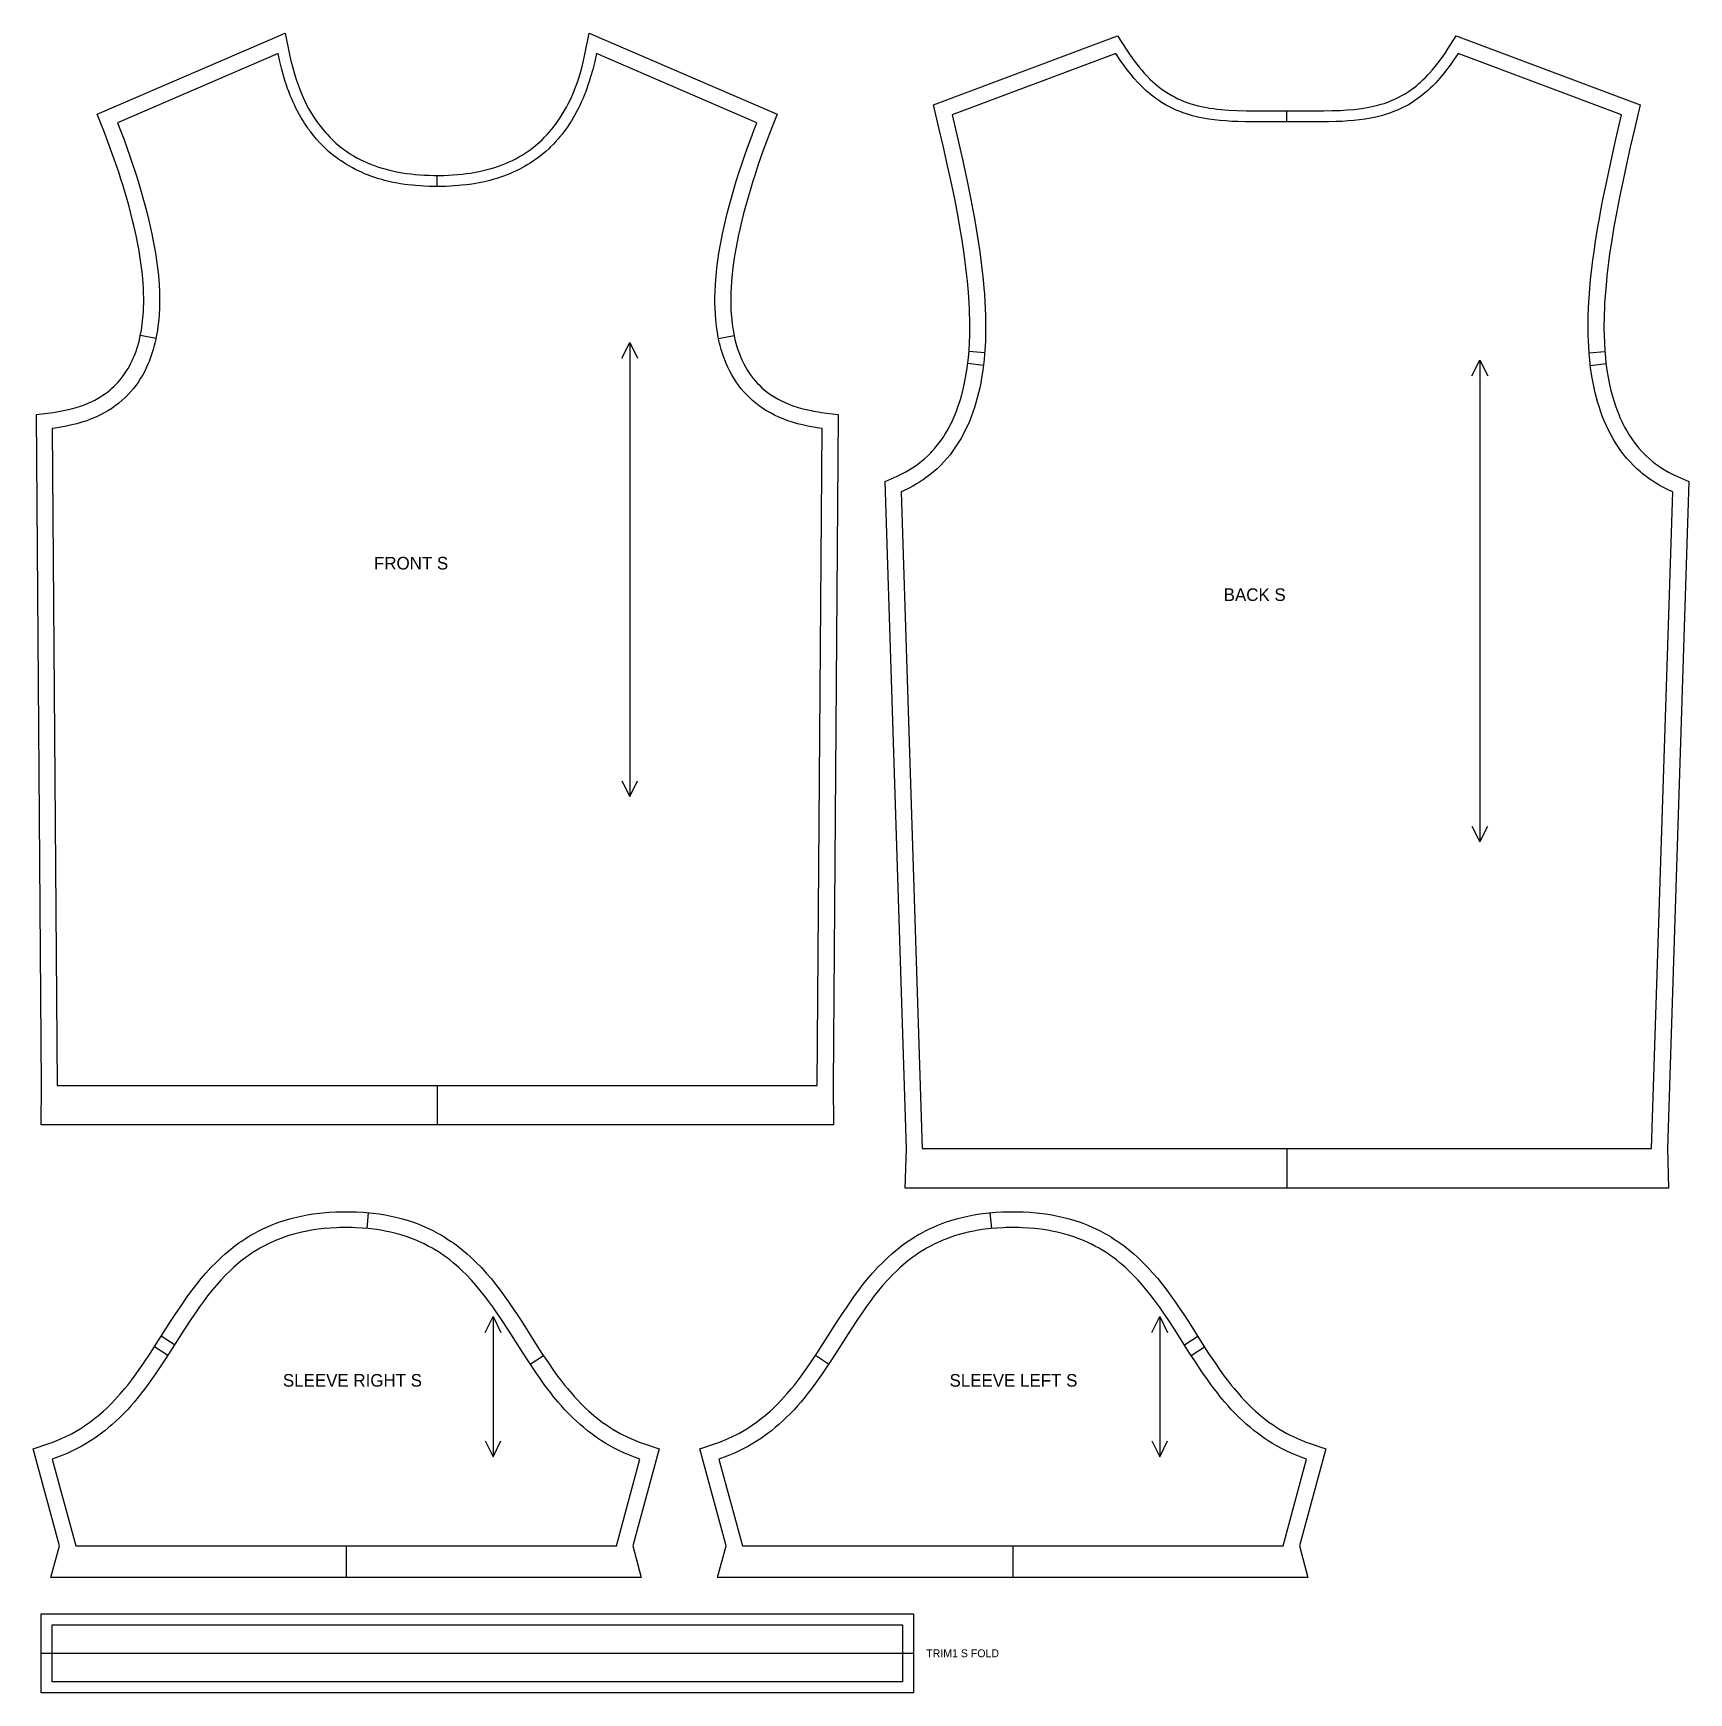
# Model space of a CAD drawing. Extents: x 23 to 1071, y 28 to 1078.
import ezdxf

# ---------------------------------------------------------------- set-up
doc = ezdxf.new("R2010")
doc.units = 0
for name, color, linetype in [('CUT', 7, 'CONTINUOUS'), ('FOLD', 6, 'CONTINUOUS'), ('GRAIN', 3, 'CONTINUOUS'), ('NOTCH', 1, 'CONTINUOUS'), ('SEW', 5, 'CONTINUOUS'), ('TEXT', 2, 'CONTINUOUS')]:
    doc.layers.add(name, color=color, linetype=linetype)

msp = doc.modelspace()

# ---------------------------------------------------------------- linework, layer by layer
at = {"layer": 'CUT'}
for points in [[(278.563, 387.291), (27.877, 387.291), (28.061, 412.291), (24.935, 836.827), (35.518, 838.178), (38.841, 838.678), (42.024, 839.258), (45.071, 839.917), (47.986, 840.651), (50.773, 841.461), (52.12, 841.892), (54.722, 842.809), (57.205, 843.794), (59.574, 844.846), (61.833, 845.963), (62.923, 846.546), (65.025, 847.757), (67.028, 849.03), (67.994, 849.689), (69.856, 851.051), (71.628, 852.472), (72.482, 853.205), (74.127, 854.714), (75.691, 856.281), (76.444, 857.087), (77.892, 858.741), (79.266, 860.454), (79.925, 861.332), (81.191, 863.131), (82.386, 864.988), (82.958, 865.938), (84.051, 867.882), (84.572, 868.875), (85.565, 870.903), (86.036, 871.938), (86.929, 874.05), (87.757, 876.216), (88.878, 879.564), (89.854, 883.027), (90.688, 886.6), (91.381, 890.277), (91.936, 894.052), (92.356, 897.919), (92.643, 901.871), (92.762, 904.55), (92.824, 907.262), (92.831, 910.005), (92.741, 914.173), (92.615, 916.984), (92.439, 919.82), (92.213, 922.677), (91.784, 927.001), (91.441, 929.905), (90.843, 934.29), (90.392, 937.229), (89.641, 941.657), (89.092, 944.619), (88.202, 949.073), (87.567, 952.046), (86.554, 956.507), (85.841, 959.479), (84.722, 963.93), (83.545, 968.365), (82.317, 972.779), (81.045, 977.163), (79.732, 981.512), (78.384, 985.818), (77.008, 990.073), (74.189, 998.4), (72.756, 1002.456), (70.832, 1007.733), (67.941, 1015.324), (63.4, 1026.795), (182.356, 1078.084), (185.304, 1063.642), (186.195, 1059.78), (186.91, 1056.955), (188.195, 1052.383), (189.306, 1048.845), (190.491, 1045.414), (191.752, 1042.088), (193.087, 1038.867), (193.784, 1037.295), (194.863, 1034.985), (196.369, 1031.996), (197.15, 1030.54), (198.357, 1028.403), (200.033, 1025.641), (200.899, 1024.299), (202.234, 1022.331), (204.081, 1019.795), (205.033, 1018.564), (206.497, 1016.763), (208.004, 1015.018), (209.033, 1013.885), (210.612, 1012.231), (211.689, 1011.158), (213.342, 1009.595), (214.468, 1008.583), (216.781, 1006.632), (218.567, 1005.231), (219.784, 1004.327), (222.278, 1002.591), (224.203, 1001.352), (225.512, 1000.556), (228.195, 999.036), (230.262, 997.959), (231.668, 997.271), (234.545, 995.969), (236.762, 995.056), (238.268, 994.477), (241.348, 993.395), (243.719, 992.648), (245.329, 992.18), (248.62, 991.321), (251.151, 990.742), (252.869, 990.388), (256.379, 989.754), (259.078, 989.346), (261.833, 988.994), (264.646, 988.7), (267.518, 988.463), (270.449, 988.284), (273.441, 988.161), (276.493, 988.095), (279.601, 988.085), (282.674, 988.133), (285.686, 988.236), (288.637, 988.397), (291.529, 988.615), (294.361, 988.89), (297.136, 989.222), (299.853, 989.612), (302.514, 990.058), (305.119, 990.562), (307.668, 991.122), (310.163, 991.738), (312.605, 992.411), (314.993, 993.14), (317.329, 993.924), (319.614, 994.764), (321.847, 995.658), (324.03, 996.608), (326.163, 997.612), (328.247, 998.671), (330.283, 999.784), (332.27, 1000.951), (334.211, 1002.172), (336.105, 1003.447), (337.952, 1004.776), (339.754, 1006.159), (341.511, 1007.595), (343.223, 1009.086), (344.89, 1010.631), (346.513, 1012.231), (348.093, 1013.885), (349.629, 1015.594), (351.121, 1017.357), (352.571, 1019.176), (353.977, 1021.051), (355.341, 1022.981), (356.662, 1024.967), (357.94, 1027.009), (359.176, 1029.109), (360.369, 1031.265), (361.519, 1033.478), (362.627, 1035.749), (363.692, 1038.077), (364.715, 1040.464), (365.696, 1042.91), (367.236, 1047.116), (368.105, 1049.72), (368.931, 1052.383), (370.215, 1056.955), (370.931, 1059.78), (371.605, 1062.667), (372.239, 1065.615), (374.77, 1078.084), (493.725, 1026.795), (488.703, 1014.089), (486.775, 1009.026), (485.33, 1005.114), (483.413, 999.761), (481.518, 994.27), (479.656, 988.661), (478.288, 984.388), (476.514, 978.617), (475.228, 974.244), (473.58, 968.365), (472.404, 963.93), (471.284, 959.479), (470.226, 955.02), (469.237, 950.559), (468.321, 946.103), (467.485, 941.657), (466.733, 937.229), (466.072, 932.825), (465.685, 929.905), (465.187, 925.555), (464.794, 921.246), (464.51, 916.984), (464.384, 914.173), (464.294, 910.005), (464.301, 907.262), (464.416, 903.207), (464.564, 900.545), (464.895, 896.62), (465.189, 894.052), (465.744, 890.277), (466.191, 887.814), (466.978, 884.206), (467.581, 881.86), (468.605, 878.435), (469.368, 876.216), (470.196, 874.05), (470.635, 872.987), (471.561, 870.903), (472.553, 868.875), (473.612, 866.903), (474.739, 864.988), (475.328, 864.052), (476.559, 862.224), (477.86, 860.454), (478.538, 859.59), (479.948, 857.907), (481.434, 856.281), (482.207, 855.491), (483.811, 853.952), (485.498, 852.472), (487.27, 851.051), (489.132, 849.689), (490.097, 849.03), (492.1, 847.757), (494.202, 846.546), (496.408, 845.397), (498.722, 844.312), (501.148, 843.293), (503.69, 842.342), (506.352, 841.461), (509.139, 840.651), (512.054, 839.917), (515.102, 839.258), (516.676, 838.958), (519.928, 838.418), (521.607, 838.178), (532.191, 836.827), (529.065, 412.291), (529.249, 387.291), (282.639, 387.291)], [(816.232, 347.392), (574.661, 347.392), (575.464, 372.392), (561.914, 794.368), (569.559, 797.724), (570.899, 798.344), (572.212, 798.983), (574.759, 800.317), (577.204, 801.725), (579.551, 803.206), (581.805, 804.76), (582.897, 805.563), (585.015, 807.224), (587.048, 808.954), (588.997, 810.755), (590.866, 812.626), (591.771, 813.587), (593.524, 815.56), (595.201, 817.602), (596.012, 818.649), (597.579, 820.792), (599.074, 823.001), (599.795, 824.131), (601.185, 826.439), (602.505, 828.811), (603.14, 830.02), (604.358, 832.486), (605.509, 835.012), (606.059, 836.298), (607.11, 838.912), (608.095, 841.583), (609.451, 845.692), (610.275, 848.497), (611.392, 852.798), (612.059, 855.725), (612.945, 860.199), (613.696, 864.768), (614.316, 869.425), (614.659, 872.575), (615.07, 877.364), (615.36, 882.222), (615.534, 887.143), (615.588, 890.456), (615.594, 893.792), (615.553, 897.149), (615.467, 900.526), (615.338, 903.92), (615.167, 907.33), (614.705, 914.188), (614.095, 921.087), (613.738, 924.547), (613.143, 929.744), (612.709, 933.212), (612.006, 938.413), (610.71, 947.062), (609.28, 955.663), (607.743, 964.185), (605.792, 974.262), (603.763, 984.12), (601.352, 995.265), (598.948, 1005.926), (596.281, 1017.377), (592.628, 1032.656), (709.122, 1076.358), (714.916, 1067.359), (717.036, 1064.21), (719.668, 1060.542), (721.24, 1058.477), (722.809, 1056.513), (724.374, 1054.644), (725.939, 1052.868), (727.504, 1051.183), (729.593, 1049.07), (731.162, 1047.583), (732.736, 1046.176), (734.314, 1044.845), (736.429, 1043.186), (738.025, 1042.024), (739.63, 1040.928), (741.246, 1039.898), (743.42, 1038.619), (745.068, 1037.729), (747.29, 1036.628), (748.977, 1035.866), (751.258, 1034.927), (752.993, 1034.281), (755.343, 1033.49), (757.736, 1032.779), (760.176, 1032.142), (762.039, 1031.712), (764.567, 1031.197), (767.148, 1030.748), (769.785, 1030.359), (771.8, 1030.105), (774.538, 1029.813), (779.476, 1029.422), (784.607, 1029.163), (790.719, 1028.999), (797.927, 1028.937), (816.235, 1028.985), (833.714, 1028.936), (839.383, 1028.966), (844.835, 1029.066), (850.08, 1029.26), (854.418, 1029.52), (858.616, 1029.881), (862.011, 1030.27), (865.967, 1030.854), (869.168, 1031.446), (871.05, 1031.851), (872.903, 1032.295), (875.93, 1033.125), (877.713, 1033.68), (879.471, 1034.281), (881.206, 1034.927), (882.92, 1035.623), (884.614, 1036.368), (886.289, 1037.166), (889.044, 1038.619), (890.677, 1039.568), (892.297, 1040.578), (893.906, 1041.651), (894.972, 1042.403), (896.565, 1043.589), (898.15, 1044.845), (899.729, 1046.176), (900.778, 1047.105), (902.349, 1048.565), (903.916, 1050.107), (905.482, 1051.735), (906.525, 1052.868), (908.09, 1054.644), (909.134, 1055.879), (911.748, 1059.154), (914.373, 1062.708), (916.486, 1065.761), (918.082, 1068.177), (923.343, 1076.358), (1039.836, 1032.656), (1036.183, 1017.377), (1033.516, 1005.926), (1031.113, 995.265), (1028.701, 984.12), (1026.673, 974.262), (1024.721, 964.185), (1023.184, 955.663), (1021.754, 947.062), (1020.458, 938.413), (1019.755, 933.212), (1019.321, 929.744), (1018.726, 924.547), (1018.37, 921.087), (1017.759, 914.188), (1017.297, 907.33), (1017.126, 903.92), (1016.997, 900.526), (1016.911, 897.149), (1016.871, 893.792), (1016.877, 890.456), (1016.931, 887.143), (1017.105, 882.222), (1017.395, 877.364), (1017.805, 872.575), (1018.148, 869.425), (1018.768, 864.768), (1019.52, 860.199), (1020.406, 855.725), (1021.073, 852.798), (1022.19, 848.497), (1023.013, 845.692), (1024.369, 841.583), (1025.354, 838.912), (1026.405, 836.298), (1026.955, 835.012), (1028.106, 832.486), (1029.324, 830.02), (1029.959, 828.811), (1031.279, 826.439), (1032.669, 824.131), (1033.39, 823.001), (1034.886, 820.792), (1036.453, 818.649), (1037.264, 817.602), (1038.941, 815.56), (1040.693, 813.587), (1041.598, 812.626), (1043.467, 810.755), (1045.417, 808.954), (1047.449, 807.224), (1049.567, 805.563), (1050.66, 804.76), (1052.913, 803.206), (1055.26, 801.725), (1057.705, 800.317), (1060.252, 798.983), (1061.565, 798.344), (1062.905, 797.724), (1070.551, 794.368), (1057, 372.392), (1057.803, 347.392), (820.143, 347.392)], [(220.922, 101), (34.126, 101), (39.564, 121), (22.895, 182.307), (33.361, 185.911), (34.882, 186.461), (37.85, 187.613), (40.724, 188.832), (43.51, 190.117), (46.211, 191.465), (47.531, 192.163), (50.113, 193.604), (52.622, 195.105), (53.849, 195.877), (56.254, 197.465), (58.594, 199.11), (61.991, 201.68), (64.184, 203.461), (67.374, 206.228), (69.438, 208.135), (72.448, 211.086), (74.401, 213.111), (76.313, 215.181), (78.187, 217.293), (80.933, 220.537), (82.723, 222.747), (85.353, 226.13), (87.073, 228.427), (89.61, 231.931), (92.924, 236.698), (96.983, 242.788), (100.988, 248.989), (109.819, 262.847), (113.107, 267.9), (115.624, 271.676), (118.196, 275.43), (120.833, 279.154), (123.545, 282.839), (126.343, 286.475), (129.239, 290.054), (132.242, 293.566), (135.362, 296.999), (138.611, 300.345), (141.998, 303.59), (144.337, 305.693), (146.745, 307.742), (147.975, 308.746), (150.489, 310.709), (153.078, 312.61), (154.401, 313.535), (157.105, 315.336), (158.487, 316.209), (161.311, 317.9), (162.753, 318.717), (165.701, 320.291), (168.733, 321.782), (170.281, 322.496), (173.442, 323.857), (176.691, 325.127), (178.349, 325.727), (181.732, 326.854), (185.206, 327.884), (186.978, 328.362), (190.593, 329.24), (194.303, 330.014), (196.195, 330.362), (200.052, 330.977), (204.011, 331.483), (206.029, 331.695), (210.146, 332.035), (214.371, 332.263), (216.526, 332.335), (220.857, 332.392), (225.319, 332.335), (227.474, 332.263), (231.699, 332.035), (235.815, 331.695), (237.834, 331.483), (241.793, 330.977), (245.65, 330.362), (247.542, 330.014), (251.252, 329.24), (254.866, 328.362), (256.638, 327.884), (260.113, 326.854), (263.496, 325.727), (265.154, 325.127), (268.403, 323.857), (271.564, 322.496), (273.112, 321.782), (276.144, 320.291), (279.092, 318.717), (280.534, 317.9), (283.358, 316.209), (284.74, 315.336), (287.444, 313.535), (288.767, 312.61), (291.356, 310.709), (293.87, 308.746), (295.1, 307.742), (297.508, 305.693), (299.847, 303.59), (303.234, 300.345), (306.482, 296.999), (309.603, 293.566), (312.606, 290.054), (315.501, 286.475), (318.3, 282.839), (321.012, 279.154), (323.649, 275.43), (326.22, 271.676), (328.737, 267.9), (332.026, 262.847), (340.856, 248.989), (344.862, 242.788), (348.921, 236.698), (352.235, 231.931), (354.771, 228.427), (356.492, 226.13), (359.122, 222.747), (360.912, 220.537), (363.657, 217.293), (365.532, 215.181), (367.444, 213.111), (369.397, 211.086), (372.407, 208.135), (374.471, 206.228), (377.661, 203.461), (379.854, 201.68), (383.251, 199.11), (385.591, 197.465), (387.995, 195.877), (389.223, 195.105), (391.732, 193.604), (394.314, 192.163), (395.634, 191.465), (398.335, 190.117), (401.121, 188.832), (403.995, 187.613), (406.963, 186.461), (408.484, 185.911), (418.95, 182.307), (402.281, 121), (407.719, 101), (223.821, 101)], [(642.767, 101), (455.971, 101), (461.408, 121), (444.74, 182.307), (455.206, 185.911), (456.727, 186.461), (459.695, 187.613), (462.569, 188.832), (465.354, 190.117), (468.055, 191.465), (469.376, 192.163), (471.958, 193.604), (474.467, 195.105), (475.694, 195.877), (478.099, 197.465), (480.439, 199.11), (483.835, 201.68), (486.028, 203.461), (489.218, 206.228), (491.283, 208.135), (494.293, 211.086), (496.245, 213.111), (498.158, 215.181), (500.032, 217.293), (502.778, 220.537), (504.568, 222.747), (507.198, 226.13), (508.918, 228.427), (511.455, 231.931), (514.769, 236.698), (518.828, 242.788), (522.833, 248.989), (531.664, 262.847), (534.952, 267.9), (537.469, 271.676), (540.041, 275.43), (542.677, 279.154), (545.39, 282.839), (548.188, 286.475), (551.084, 290.054), (554.086, 293.566), (557.207, 296.999), (560.456, 300.345), (563.843, 303.59), (566.182, 305.693), (568.589, 307.742), (569.819, 308.746), (572.334, 310.709), (574.923, 312.61), (576.245, 313.535), (578.95, 315.336), (580.331, 316.209), (583.155, 317.9), (584.598, 318.717), (587.546, 320.291), (590.577, 321.782), (592.125, 322.496), (595.287, 323.857), (598.536, 325.127), (600.193, 325.727), (603.577, 326.854), (607.051, 327.884), (608.823, 328.362), (612.438, 329.24), (616.148, 330.014), (618.039, 330.362), (621.897, 330.977), (625.856, 331.483), (627.874, 331.695), (631.991, 332.035), (636.216, 332.263), (638.371, 332.335), (642.702, 332.392), (647.164, 332.335), (649.318, 332.263), (653.544, 332.035), (657.66, 331.695), (659.679, 331.483), (663.637, 330.977), (667.495, 330.362), (669.387, 330.014), (673.097, 329.24), (676.711, 328.362), (678.483, 327.884), (681.958, 326.854), (685.341, 325.727), (686.999, 325.127), (690.248, 323.857), (693.409, 322.496), (694.957, 321.782), (697.989, 320.291), (700.936, 318.717), (702.379, 317.9), (705.203, 316.209), (706.585, 315.336), (709.289, 313.535), (710.612, 312.61), (713.201, 310.709), (715.715, 308.746), (716.945, 307.742), (719.352, 305.693), (721.692, 303.59), (725.078, 300.345), (728.327, 296.999), (731.448, 293.566), (734.451, 290.054), (737.346, 286.475), (740.145, 282.839), (742.857, 279.154), (745.494, 275.43), (748.065, 271.676), (750.582, 267.9), (753.871, 262.847), (762.701, 248.989), (766.706, 242.788), (770.766, 236.698), (774.079, 231.931), (776.616, 228.427), (778.336, 226.13), (780.967, 222.747), (782.757, 220.537), (785.502, 217.293), (787.377, 215.181), (789.289, 213.111), (791.242, 211.086), (794.252, 208.135), (796.316, 206.228), (799.506, 203.461), (801.699, 201.68), (805.095, 199.11), (807.435, 197.465), (809.84, 195.877), (811.068, 195.105), (813.576, 193.604), (816.159, 192.163), (817.479, 191.465), (820.18, 190.117), (822.965, 188.832), (825.84, 187.613), (828.808, 186.461), (830.329, 185.911), (840.795, 182.307), (824.126, 121), (829.564, 101), (645.665, 101)], [(28, 78), (580, 78), (580, 28), (28, 28)]]:
    msp.add_lwpolyline(points, close=True, dxfattribs=at)
at = {"layer": 'FOLD'}
msp.add_lwpolyline([(28, 53), (580, 53)], dxfattribs=at)
at = {"layer": 'GRAIN'}
for points in [[(395.344, 872.413), (400.344, 882.413), (405.344, 872.413)], [(400.344, 882.413), (400.344, 595.116)], [(933.286, 861.241), (938.286, 871.241), (943.286, 861.241)], [(938.286, 871.241), (938.286, 566.389)], [(395.344, 605.116), (400.344, 595.116), (405.344, 605.116)], [(933.286, 576.389), (938.286, 566.389), (943.286, 576.389)], [(308.884, 256.003), (313.884, 266.003), (318.884, 256.003)], [(313.884, 266.003), (313.884, 177.39)], [(730.728, 256.003), (735.728, 266.003), (740.728, 256.003)], [(735.728, 266.003), (735.728, 177.39)], [(308.884, 187.39), (313.884, 177.39), (318.884, 187.39)], [(730.728, 187.39), (735.728, 177.39), (740.728, 187.39)]]:
    msp.add_lwpolyline(points, dxfattribs=at)
at = {"layer": 'NOTCH'}
for points in [[(816.232, 1021.985), (816.235, 1028.985)], [(278.563, 981.082), (278.542, 988.082)], [(100.532, 884.829), (90.732, 886.819)], [(456.593, 884.829), (466.393, 886.819)], [(624.984, 875.869), (615.013, 876.635)], [(1007.48, 875.869), (1017.451, 876.635)], [(624.205, 867.908), (614.28, 869.131)], [(1008.259, 867.908), (1018.184, 869.131)], [(278.563, 412.291), (278.563, 387.291)], [(816.232, 372.392), (816.232, 347.392)], [(234.25, 321.795), (235.147, 331.755)], [(629.439, 321.795), (628.542, 331.755)], [(112.355, 248.224), (103.914, 253.585)], [(751.334, 248.224), (759.776, 253.585)], [(108.052, 241.48), (99.64, 246.886)], [(755.637, 241.48), (764.05, 246.886)], [(337.433, 235.883), (345.775, 241.398)], [(526.256, 235.883), (517.915, 241.398)], [(220.922, 121), (220.922, 101)], [(642.767, 121), (642.767, 101)]]:
    msp.add_lwpolyline(points, dxfattribs=at)
at = {"layer": 'SEW'}
for points in [[(278.563, 412.291), (519.064, 412.291), (522.125, 828.031), (520.267, 828.269), (516.647, 828.813), (513.151, 829.45), (509.777, 830.179), (506.524, 830.999), (503.388, 831.91), (500.367, 832.91), (497.459, 833.998), (494.663, 835.173), (491.976, 836.433), (489.396, 837.777), (486.922, 839.202), (484.552, 840.708), (482.284, 842.292), (480.116, 843.953), (478.048, 845.688), (476.078, 847.496), (474.203, 849.374), (472.424, 851.32), (470.737, 853.333), (469.143, 855.409), (467.639, 857.547), (466.224, 859.745), (464.896, 862.001), (463.655, 864.312), (462.498, 866.676), (461.425, 869.091), (460.919, 870.317), (459.968, 872.805), (459.097, 875.339), (458.303, 877.917), (457.587, 880.536), (457.257, 881.861), (456.652, 884.54), (456.121, 887.255), (455.66, 890.005), (455.269, 892.788), (454.81, 897.021), (454.586, 899.879), (454.37, 904.214), (454.302, 907.135), (454.312, 911.557), (454.391, 914.529), (454.612, 919.021), (454.825, 922.035), (455.24, 926.58), (455.577, 929.625), (456.169, 934.209), (456.859, 938.809), (457.641, 943.42), (458.211, 946.497), (459.133, 951.112), (460.132, 955.723), (461.2, 960.324), (462.332, 964.909), (463.522, 969.473), (464.764, 974.009), (466.493, 980.003), (467.835, 984.451), (469.677, 990.305), (471.091, 994.63), (473.009, 1000.294), (474.955, 1005.827), (476.918, 1011.211), (478.887, 1016.427), (480.853, 1021.455), (379.305, 1065.238), (378.206, 1060.125), (376.984, 1055.172), (375.637, 1050.377), (374.768, 1047.576), (374.163, 1045.739), (373.216, 1043.031), (372.559, 1041.257), (371.534, 1038.642), (370.824, 1036.93), (369.719, 1034.408), (368.956, 1032.758), (367.771, 1030.329), (366.954, 1028.741), (365.688, 1026.405), (364.817, 1024.879), (363.47, 1022.636), (362.544, 1021.172), (361.115, 1019.023), (360.135, 1017.621), (358.623, 1015.566), (357.588, 1014.228), (355.994, 1012.268), (354.904, 1010.992), (353.228, 1009.127), (352.083, 1007.916), (350.324, 1006.147), (349.123, 1005), (347.282, 1003.328), (346.026, 1002.246), (344.102, 1000.672), (342.791, 999.656), (340.784, 998.18), (339.418, 997.229), (337.328, 995.853), (335.907, 994.969), (333.734, 993.694), (332.258, 992.877), (330.002, 991.702), (328.47, 990.953), (326.132, 989.88), (324.545, 989.199), (322.123, 988.229), (320.48, 987.616), (317.975, 986.749), (316.276, 986.205), (313.687, 985.44), (311.932, 984.965), (309.258, 984.305), (307.447, 983.899), (303.757, 983.169), (301.877, 982.846), (299.014, 982.413), (297.076, 982.158), (294.126, 981.827), (292.129, 981.641), (289.09, 981.412), (287.033, 981.293), (283.903, 981.164), (281.786, 981.112), (278.563, 981.082), (275.34, 981.112), (273.222, 981.164), (270.092, 981.293), (268.036, 981.412), (264.996, 981.641), (263, 981.827), (260.049, 982.158), (258.111, 982.413), (255.249, 982.846), (253.369, 983.169), (249.678, 983.899), (247.867, 984.305), (245.193, 984.965), (243.439, 985.44), (240.849, 986.205), (239.151, 986.749), (236.645, 987.616), (235.003, 988.229), (232.581, 989.199), (230.994, 989.88), (228.655, 990.953), (227.124, 991.702), (224.868, 992.877), (223.392, 993.694), (221.219, 994.969), (219.798, 995.853), (217.708, 997.229), (216.342, 998.18), (214.335, 999.656), (213.024, 1000.672), (211.099, 1002.246), (209.844, 1003.328), (208.002, 1005), (206.802, 1006.147), (205.043, 1007.916), (203.898, 1009.127), (202.221, 1010.992), (201.131, 1012.268), (199.537, 1014.228), (198.502, 1015.566), (196.991, 1017.621), (196.011, 1019.023), (194.581, 1021.172), (193.656, 1022.636), (192.308, 1024.879), (191.437, 1026.405), (190.171, 1028.741), (189.355, 1030.329), (188.17, 1032.758), (187.406, 1034.408), (186.302, 1036.93), (185.592, 1038.642), (184.566, 1041.257), (183.909, 1043.031), (182.962, 1045.739), (182.357, 1047.576), (181.488, 1050.377), (180.141, 1055.172), (178.919, 1060.125), (177.82, 1065.238), (76.272, 1021.455), (78.238, 1016.427), (80.208, 1011.211), (82.17, 1005.827), (84.116, 1000.294), (86.034, 994.63), (87.448, 990.305), (89.29, 984.451), (90.633, 980.003), (92.361, 974.009), (93.604, 969.473), (94.794, 964.909), (95.926, 960.324), (96.994, 955.723), (97.992, 951.112), (98.914, 946.497), (99.484, 943.42), (100.266, 938.809), (100.957, 934.209), (101.549, 929.625), (101.886, 926.58), (102.301, 922.035), (102.514, 919.021), (102.735, 914.529), (102.813, 911.557), (102.823, 907.135), (102.756, 904.214), (102.539, 899.879), (102.315, 897.021), (101.856, 892.788), (101.465, 890.005), (101.005, 887.255), (100.473, 884.54), (99.869, 881.861), (99.539, 880.536), (98.822, 877.917), (98.029, 875.339), (97.158, 872.805), (96.207, 870.317), (95.701, 869.091), (94.627, 866.676), (93.471, 864.312), (92.229, 862.001), (90.902, 859.745), (89.487, 857.547), (87.983, 855.409), (86.388, 853.333), (84.702, 851.32), (82.922, 849.374), (81.048, 847.496), (79.077, 845.688), (77.009, 843.953), (74.842, 842.292), (72.574, 840.708), (70.204, 839.202), (67.729, 837.777), (65.15, 836.433), (62.462, 835.173), (59.666, 833.998), (56.758, 832.91), (53.738, 831.91), (50.602, 830.999), (47.348, 830.179), (43.975, 829.45), (40.479, 828.813), (36.858, 828.269), (35, 828.031), (38.061, 412.291)], [(816.232, 372.392), (1046.995, 372.392), (1060.339, 787.929), (1058.795, 788.608), (1055.789, 790.034), (1052.89, 791.553), (1050.096, 793.162), (1048.738, 794), (1046.099, 795.741), (1043.56, 797.569), (1041.121, 799.48), (1039.939, 800.467), (1037.646, 802.5), (1035.449, 804.613), (1033.346, 806.802), (1031.336, 809.066), (1029.417, 811.403), (1027.588, 813.809), (1025.847, 816.284), (1024.194, 818.824), (1022.626, 821.427), (1021.142, 824.092), (1019.741, 826.816), (1018.422, 829.596), (1017.183, 832.431), (1016.022, 835.318), (1014.939, 838.255), (1013.932, 841.24), (1012.999, 844.271), (1012.138, 847.345), (1011.349, 850.461), (1010.63, 853.616), (1009.98, 856.809), (1009.396, 860.037), (1008.641, 864.941), (1008.217, 868.249), (1007.854, 871.586), (1007.551, 874.95), (1007.204, 880.041), (1007.042, 883.463), (1006.933, 886.905), (1006.877, 890.367), (1006.886, 895.589), (1006.952, 899.089), (1007.136, 904.361), (1007.313, 907.889), (1007.656, 913.196), (1007.933, 916.741), (1008.418, 922.066), (1008.784, 925.618), (1009.394, 930.945), (1009.838, 934.494), (1010.556, 939.808), (1011.332, 945.106), (1012.159, 950.383), (1013.031, 955.631), (1013.944, 960.846), (1014.891, 966.021), (1016.198, 972.847), (1018.572, 984.544), (1021.349, 997.426), (1024.451, 1011.121), (1028.052, 1026.397), (924.514, 1065.238), (921.738, 1061.033), (919.52, 1057.874), (917.301, 1054.893), (915.075, 1052.082), (912.839, 1049.436), (910.591, 1046.949), (908.326, 1044.617), (907.187, 1043.507), (905.47, 1041.91), (903.161, 1039.905), (900.83, 1038.038), (898.474, 1036.303), (897.286, 1035.484), (895.492, 1034.313), (893.075, 1032.858), (891.856, 1032.175), (890.013, 1031.203), (887.53, 1030.004), (886.276, 1029.445), (884.38, 1028.655), (881.824, 1027.688), (878.58, 1026.613), (875.945, 1025.854), (872.6, 1025.025), (869.195, 1024.319), (865.727, 1023.726), (862.195, 1023.238), (858.595, 1022.845), (854.923, 1022.538), (851.178, 1022.306), (847.355, 1022.14), (842.659, 1022.014), (838.65, 1021.959), (833.72, 1021.936), (816.232, 1021.985), (798.744, 1021.936), (793.814, 1021.959), (789.806, 1022.014), (785.11, 1022.14), (781.286, 1022.306), (777.541, 1022.538), (773.87, 1022.845), (770.27, 1023.238), (766.737, 1023.726), (763.27, 1024.319), (759.865, 1025.025), (756.519, 1025.854), (753.884, 1026.613), (750.641, 1027.688), (748.084, 1028.655), (746.188, 1029.445), (744.935, 1030.004), (742.451, 1031.203), (740.608, 1032.175), (739.389, 1032.858), (736.973, 1034.313), (735.178, 1035.484), (733.991, 1036.303), (731.635, 1038.038), (729.303, 1039.905), (726.994, 1041.91), (725.277, 1043.507), (724.138, 1044.617), (721.874, 1046.949), (719.625, 1049.436), (717.389, 1052.082), (715.164, 1054.893), (712.944, 1057.874), (710.727, 1061.033), (707.95, 1065.238), (604.412, 1026.397), (608.014, 1011.121), (611.116, 997.426), (613.893, 984.544), (616.266, 972.847), (617.573, 966.021), (618.52, 960.846), (619.433, 955.631), (620.306, 950.383), (621.133, 945.106), (621.908, 939.808), (622.627, 934.494), (623.071, 930.945), (623.681, 925.618), (624.047, 922.066), (624.531, 916.741), (624.809, 913.196), (625.151, 907.889), (625.328, 904.361), (625.512, 899.089), (625.578, 895.589), (625.587, 890.367), (625.531, 886.905), (625.423, 883.463), (625.261, 880.041), (624.913, 874.95), (624.61, 871.586), (624.247, 868.249), (623.823, 864.941), (623.069, 860.037), (622.485, 856.809), (621.834, 853.616), (621.115, 850.461), (620.326, 847.345), (619.466, 844.271), (618.533, 841.24), (617.525, 838.255), (616.442, 835.318), (615.281, 832.431), (614.042, 829.596), (612.723, 826.816), (611.322, 824.092), (609.839, 821.427), (608.271, 818.824), (606.617, 816.284), (604.876, 813.809), (603.047, 811.403), (601.128, 809.066), (599.118, 806.802), (597.015, 804.613), (594.818, 802.5), (592.525, 800.467), (591.343, 799.48), (588.904, 797.569), (586.366, 795.741), (583.727, 794), (582.369, 793.162), (579.575, 791.553), (576.676, 790.034), (573.669, 788.608), (572.125, 787.929), (585.469, 372.392)], [(220.922, 121), (391.918, 121), (406.845, 175.899), (403.489, 177.084), (400.233, 178.348), (397.074, 179.688), (394.007, 181.102), (391.031, 182.588), (388.141, 184.143), (385.334, 185.766), (382.608, 187.453), (379.959, 189.202), (377.384, 191.011), (374.882, 192.878), (373.657, 193.832), (371.256, 195.781), (368.921, 197.781), (366.647, 199.83), (364.433, 201.926), (361.217, 205.152), (359.139, 207.354), (357.111, 209.593), (355.13, 211.869), (352.241, 215.344), (350.366, 217.699), (348.529, 220.08), (346.727, 222.487), (344.084, 226.138), (340.655, 231.07), (336.494, 237.312), (332.431, 243.603), (323.619, 257.433), (318.754, 264.857), (316.276, 268.511), (313.754, 272.115), (311.179, 275.661), (308.542, 279.14), (305.835, 282.546), (303.048, 285.868), (300.171, 289.1), (297.198, 292.232), (294.118, 295.257), (292.001, 297.211), (288.724, 300.039), (286.468, 301.853), (284.152, 303.607), (282.971, 304.46), (280.56, 306.12), (279.33, 306.925), (276.818, 308.485), (275.536, 309.239), (272.918, 310.693), (270.225, 312.074), (268.85, 312.736), (266.04, 314.002), (264.605, 314.606), (261.672, 315.752), (260.174, 316.295), (257.111, 317.316), (253.957, 318.251), (252.346, 318.685), (249.05, 319.485), (245.656, 320.194), (243.921, 320.512), (240.372, 321.078), (236.715, 321.545), (234.845, 321.742), (231.018, 322.058), (227.073, 322.271), (225.055, 322.339), (220.922, 322.392), (216.79, 322.339), (214.772, 322.271), (210.826, 322.058), (207, 321.742), (205.129, 321.545), (201.472, 321.078), (197.923, 320.512), (196.188, 320.194), (192.794, 319.485), (189.499, 318.685), (187.888, 318.251), (184.734, 317.316), (181.671, 316.295), (180.173, 315.752), (177.24, 314.606), (175.805, 314.002), (172.995, 312.736), (171.62, 312.074), (168.927, 310.693), (166.308, 309.239), (165.026, 308.485), (162.515, 306.925), (161.285, 306.12), (158.874, 304.46), (157.692, 303.607), (155.377, 301.853), (153.121, 300.039), (149.844, 297.211), (147.727, 295.257), (144.647, 292.232), (141.673, 289.1), (138.797, 285.868), (136.01, 282.546), (133.302, 279.14), (130.666, 275.661), (128.091, 272.115), (125.569, 268.511), (123.09, 264.857), (118.226, 257.433), (109.414, 243.603), (105.35, 237.312), (101.189, 231.07), (97.761, 226.138), (95.118, 222.487), (93.315, 220.08), (91.478, 217.699), (89.604, 215.344), (86.715, 211.869), (84.734, 209.593), (82.706, 207.354), (80.628, 205.152), (77.412, 201.926), (75.198, 199.83), (72.924, 197.781), (70.589, 195.781), (68.188, 193.832), (66.963, 192.878), (64.46, 191.011), (61.886, 189.202), (59.237, 187.453), (56.511, 185.766), (53.704, 184.143), (50.814, 182.588), (47.838, 181.102), (44.771, 179.688), (41.612, 178.348), (38.356, 177.084), (35, 175.899), (49.927, 121)], [(642.767, 121), (813.763, 121), (828.69, 175.899), (825.334, 177.084), (822.078, 178.348), (818.918, 179.688), (815.852, 181.102), (812.875, 182.588), (809.985, 184.143), (807.179, 185.766), (804.452, 187.453), (801.804, 189.202), (799.229, 191.011), (796.727, 192.878), (795.501, 193.832), (793.101, 195.781), (790.766, 197.781), (788.492, 199.83), (786.278, 201.926), (783.062, 205.152), (780.984, 207.354), (778.956, 209.593), (776.975, 211.869), (774.086, 215.344), (772.211, 217.699), (770.374, 220.08), (768.572, 222.487), (765.928, 226.138), (762.5, 231.07), (758.339, 237.312), (754.276, 243.603), (745.463, 257.433), (740.599, 264.857), (738.121, 268.511), (735.599, 272.115), (733.024, 275.661), (730.387, 279.14), (727.68, 282.546), (724.892, 285.868), (722.016, 289.1), (719.042, 292.232), (715.962, 295.257), (713.846, 297.211), (710.569, 300.039), (708.313, 301.853), (705.997, 303.607), (704.816, 304.46), (702.405, 306.12), (701.175, 306.925), (698.663, 308.485), (697.381, 309.239), (694.763, 310.693), (692.07, 312.074), (690.695, 312.736), (687.885, 314.002), (686.45, 314.606), (683.517, 315.752), (682.018, 316.295), (678.955, 317.316), (675.802, 318.251), (674.19, 318.685), (670.895, 319.485), (667.501, 320.194), (665.766, 320.512), (662.217, 321.078), (658.56, 321.545), (656.69, 321.742), (652.863, 322.058), (648.918, 322.271), (646.899, 322.339), (642.767, 322.392), (638.635, 322.339), (636.617, 322.271), (632.671, 322.058), (628.844, 321.742), (626.974, 321.545), (623.317, 321.078), (619.768, 320.512), (618.033, 320.194), (614.639, 319.485), (611.344, 318.685), (609.732, 318.251), (606.579, 317.316), (603.516, 316.295), (602.018, 315.752), (599.085, 314.606), (597.649, 314.002), (594.84, 312.736), (593.464, 312.074), (590.772, 310.693), (588.153, 309.239), (586.871, 308.485), (584.36, 306.925), (583.129, 306.12), (580.719, 304.46), (579.537, 303.607), (577.221, 301.853), (574.966, 300.039), (571.689, 297.211), (569.572, 295.257), (566.492, 292.232), (563.518, 289.1), (560.642, 285.868), (557.855, 282.546), (555.147, 279.14), (552.511, 275.661), (549.936, 272.115), (547.414, 268.511), (544.935, 264.857), (540.071, 257.433), (531.259, 243.603), (527.195, 237.312), (523.034, 231.07), (519.606, 226.138), (516.962, 222.487), (515.16, 220.08), (513.323, 217.699), (511.448, 215.344), (508.56, 211.869), (506.579, 209.593), (504.551, 207.354), (502.473, 205.152), (499.257, 201.926), (497.042, 199.83), (494.769, 197.781), (492.433, 195.781), (490.033, 193.832), (488.808, 192.878), (486.305, 191.011), (483.731, 189.202), (481.082, 187.453), (478.356, 185.766), (475.549, 184.143), (472.659, 182.588), (469.682, 181.102), (466.616, 179.688), (463.457, 178.348), (460.201, 177.084), (456.845, 175.899), (471.771, 121)], [(35, 71), (573, 71), (573, 35), (35, 35)]]:
    msp.add_lwpolyline(points, close=True, dxfattribs=at)

# ---------------------------------------------------------------- texts
at = {"layer": 'TEXT'}
for s, height, p in [('FRONT S', 8, (238.56, 738.76)), ('BACK S', 8, (776.23, 718.82)), ('SLEEVE RIGHT S', 8, (180.92, 221.7)), ('SLEEVE LEFT S', 8, (602.77, 221.7)), ('TRIM1 S FOLD', 5, (588, 50.5))]:
    msp.add_text(s, height=height, dxfattribs=at).set_placement(p)

doc.saveas('drawing.dxf')
